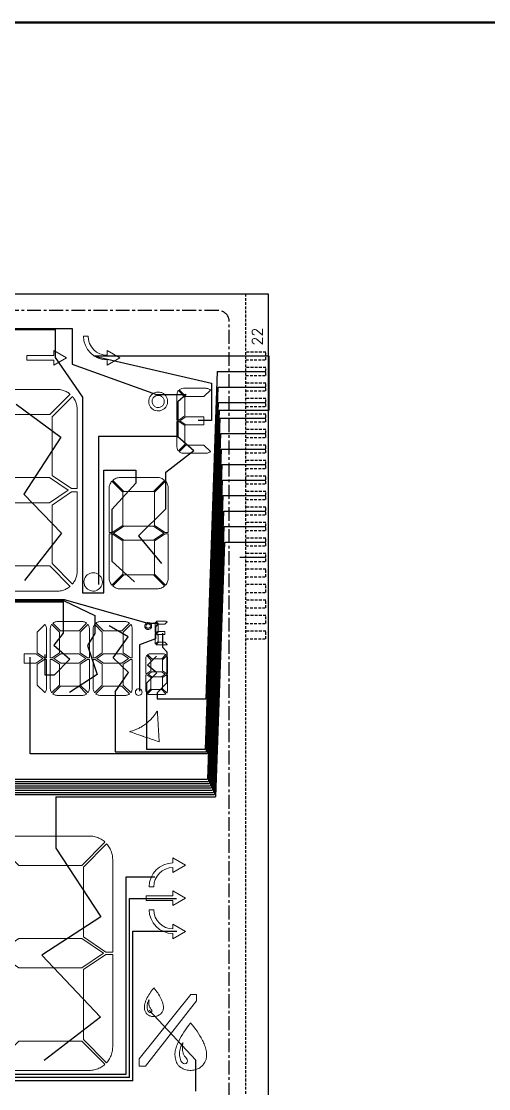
# Model space of a CAD drawing. Header units: millimetres. Extents: x 426 to 1899, y -1707 to -647.
# Drawn here: x 1018.3 to 1060.4, y -863.7 to -767.3 of the extents above; entities that cross this region are included whole.
import ezdxf
from ezdxf.enums import TextEntityAlignment as Align

# ---------------------------------------------------------------- set-up
doc = ezdxf.new("R2010")
doc.units = ezdxf.units.MM
doc.linetypes.add('CENTER', pattern=[2, 1.25, -0.25, 0.25, -0.25])
doc.linetypes.add('HIDDEN', pattern=[0.375, 0.25, -0.125])
doc.layers.add('SEG', color=42, linetype='Continuous')
doc.layers.add('SPEC', color=2, linetype='Continuous')
doc.styles.add('ROMANS', font='ROMANS.shx', dxfattribs={"bigfont": 'AllInOneBig.shx'})

msp = doc.modelspace()

# ---------------------------------------------------------------- linework, layer by layer
msp.add_lwpolyline([(1040.529, -791.931), (1040.529, -876.931), (979.529, -876.931), (979.529, -791.931)], close=True)
at = {"linetype": 'HIDDEN'}
for points in [[(1038.529, -876.931), (1038.529, -791.931)], [(1038.529, -797.891), (1040.329, -797.891), (1040.329, -797.191), (1038.529, -797.191)], [(1038.529, -799.291), (1040.329, -799.291), (1040.329, -798.591), (1038.529, -798.591)], [(1038.529, -800.691), (1040.329, -800.691), (1040.329, -799.991), (1038.529, -799.991)], [(1038.529, -802.091), (1040.329, -802.091), (1040.329, -801.391), (1038.529, -801.391)], [(1038.529, -803.491), (1040.329, -803.491), (1040.329, -802.791), (1038.529, -802.791)], [(1038.529, -804.891), (1040.329, -804.891), (1040.329, -804.191), (1038.529, -804.191)], [(1038.529, -806.291), (1040.329, -806.291), (1040.329, -805.591), (1038.529, -805.591)], [(1038.529, -807.691), (1040.329, -807.691), (1040.329, -806.991), (1038.529, -806.991)], [(1038.529, -809.091), (1040.329, -809.091), (1040.329, -808.391), (1038.529, -808.391)], [(1038.529, -810.491), (1040.329, -810.491), (1040.329, -809.791), (1038.529, -809.791)], [(1038.529, -811.891), (1040.329, -811.891), (1040.329, -811.191), (1038.529, -811.191)], [(1038.529, -813.291), (1040.329, -813.291), (1040.329, -812.591), (1038.529, -812.591)], [(1038.529, -814.691), (1040.329, -814.691), (1040.329, -813.991), (1038.529, -813.991)], [(1038.529, -816.091), (1040.329, -816.091), (1040.329, -815.391), (1038.529, -815.391)], [(1038.529, -817.491), (1040.329, -817.491), (1040.329, -816.791), (1038.529, -816.791)], [(1038.529, -818.891), (1040.329, -818.891), (1040.329, -818.191), (1038.529, -818.191)], [(1038.529, -820.291), (1040.329, -820.291), (1040.329, -819.591), (1038.529, -819.591)], [(1038.529, -821.691), (1040.329, -821.691), (1040.329, -820.991), (1038.529, -820.991)], [(1038.529, -823.091), (1040.329, -823.091), (1040.329, -822.391), (1038.529, -822.391)]]:
    msp.add_lwpolyline(points, dxfattribs=at)
at = {"linetype": 'CENTER'}
msp.add_lwpolyline([(1036.029, -793.431), (984.029, -793.431, 0.414214), (983.029, -794.431), (983.029, -874.431, 0.414214), (984.029, -875.431), (1036.029, -875.431, 0.414214), (1037.029, -874.431), (1037.029, -794.431, 0.414214)], format="xyb", close=True, dxfattribs=at)
at = {"lineweight": 9}
for points in [[(1026.017, -797.043), (1027.162, -797.704), (1026.017, -798.365), (1026.017, -797.896, -0.413408), (1023.87, -795.744), (1024.286, -795.744, 0.413108), (1026.017, -797.48)], [(1021.49, -800.554), (1015.439, -800.554, 0.027321), (1015.247, -800.564, 0.026644), (1015.058, -800.595, 0.027257), (1014.873, -800.645, 0.028011), (1014.695, -800.714, 0.025763), (1014.524, -800.803, 0.027176), (1014.364, -800.908, 0.018186), (1014.265, -800.986), (1016.105, -802.833), (1020.825, -802.833), (1022.663, -800.986, 0.017552), (1022.559, -800.904, 0.026197), (1022.399, -800.799, 0.025905), (1022.228, -800.712, 0.026126), (1022.05, -800.643, 0.025399), (1021.864, -800.593, 0.027664), (1021.675, -800.564, 0.025714)], [(1030.381, -802.471, -0.08163), (1030.131, -802.354, -0.080073), (1029.932, -802.164, -0.081617), (1029.804, -801.92, -0.150076), (1029.792, -801.416, -0.081258), (1029.908, -801.166, -0.080953), (1030.098, -800.966, -0.080872), (1030.341, -800.837, -0.151396), (1030.846, -800.825, -0.081582), (1031.095, -800.942, -0.079601), (1031.293, -801.133, -0.080008), (1031.421, -801.377, -0.136366), (1031.444, -801.841, -0.081936), (1031.34, -802.095, -0.083129), (1031.16, -802.304, -0.082707), (1030.923, -802.444, -0.082757), (1030.654, -802.502, -0.081174)], [(1032.441, -800.669, 0.056759), (1032.367, -800.781, 0.119245), (1032.303, -801.047), (1032.303, -803.344), (1032.466, -803.344), (1033.033, -802.96), (1033.033, -801.262)], [(1032.887, -800.46, 0.120216), (1032.621, -800.525, 0.056292), (1032.512, -800.599), (1033.107, -801.194), (1034.746, -801.194), (1035.324, -800.612, 0.117979), (1035.083, -800.481, 0.068779), (1034.932, -800.46)], [(1021.037, -808.325), (1022.795, -809.518), (1023.306, -809.518), (1023.306, -802.377, 0.025408), (1023.296, -802.188, 0.026465), (1023.266, -801.999, 0.027231), (1023.217, -801.814, 0.026557), (1023.148, -801.635, 0.028322), (1023.061, -801.464, 0.027489), (1022.956, -801.303, 0.019585), (1022.875, -801.199), (1021.037, -803.045)], [(1030.348, -802.129, -0.125199), (1030.149, -801.941, -0.126974), (1030.066, -801.68), (1030.065, -801.649, -0.126522), (1030.133, -801.383, -0.126162), (1030.32, -801.184, -0.126912), (1030.58, -801.1, -0.126318), (1030.848, -801.152, -0.125403), (1031.058, -801.328, -0.126197), (1031.158, -801.583), (1031.161, -801.649, -0.127495), (1031.093, -801.914, -0.126041), (1030.905, -802.113, -0.127963), (1030.645, -802.196), (1030.612, -802.197, -0.126655)], [(1032.303, -803.444), (1032.303, -805.74, 0.117321), (1032.367, -806.006, 0.057451), (1032.44, -806.118), (1033.033, -805.522), (1033.033, -803.828), (1032.467, -803.444)], [(1030.525, -808.513), (1027.184, -808.513, 0.094944), (1026.813, -808.584, 0.088795), (1026.512, -808.772), (1027.505, -809.77), (1030.203, -809.77), (1031.197, -808.772, 0.095208), (1030.874, -808.575, 0.088801)], [(1026.245, -809.167, 0.089541), (1026.182, -809.518), (1026.182, -813.492), (1026.474, -813.492), (1027.435, -812.84), (1027.435, -809.84), (1026.441, -808.844, 0.095483)], [(1030.274, -809.841), (1030.274, -812.84), (1031.234, -813.493), (1031.527, -813.493), (1031.527, -809.518, 0.089684), (1031.463, -809.167, 0.09498), (1031.267, -808.844)], [(1021.036, -811.011), (1021.036, -816.288), (1022.875, -818.135, 0.019757), (1022.957, -818.031, 0.027101), (1023.061, -817.87, 0.026667), (1023.148, -817.699, 0.025824), (1023.217, -817.52, 0.025938), (1023.266, -817.334, 0.028153), (1023.296, -817.145, 0.026876), (1023.305, -816.957), (1023.305, -809.818), (1022.795, -809.818)], [(1027.435, -817.244), (1027.435, -814.245), (1026.474, -813.593), (1026.182, -813.593), (1026.182, -817.567, 0.088634), (1026.245, -817.919, 0.095236), (1026.441, -818.241)], [(1030.273, -814.245), (1030.273, -817.244), (1031.267, -818.242, 0.094839), (1031.463, -817.919, 0.089757), (1031.527, -817.568), (1031.527, -813.593), (1031.234, -813.593)], [(1020.824, -816.501), (1016.105, -816.501), (1014.265, -818.348, 0.01891), (1014.369, -818.43, 0.026847), (1014.53, -818.535, 0.026374), (1014.701, -818.623, 0.026795), (1014.88, -818.691, 0.026623), (1015.065, -818.741, 0.027946), (1015.254, -818.77, 0.025787), (1015.439, -818.78), (1021.49, -818.78, 0.026316), (1021.682, -818.77, 0.026494), (1021.871, -818.739, 0.027008), (1022.056, -818.689, 0.025008), (1022.235, -818.62, 0.02514), (1022.405, -818.532, 0.025766), (1022.565, -818.426, 0.017949), (1022.664, -818.348)], [(1024.068, -818.424, 0.076399), (1024.246, -818.607, 0.077444), (1024.471, -818.727, 0.07804), (1024.722, -818.773, 0.077401), (1024.975, -818.741, 0.318803), (1025.572, -817.988), (1025.573, -817.944, 0.077611), (1025.534, -817.692, 0.078406), (1025.42, -817.464, 0.076189), (1025.241, -817.281, 0.077549), (1025.016, -817.161, 0.07786), (1024.766, -817.116), (1024.744, -817.116, 0.076626), (1024.492, -817.154, 0.077451), (1024.264, -817.268, 0.077099), (1024.081, -817.446, 0.15703), (1023.915, -817.922), (1023.915, -817.944, 0.077793), (1023.953, -818.196, 0.07741)], [(1030.203, -817.316), (1027.505, -817.316), (1026.512, -818.314, 0.094306), (1026.835, -818.51, 0.089513), (1027.184, -818.573), (1030.525, -818.573, 0.095674), (1030.896, -818.502, 0.089488), (1031.197, -818.314)], [(1029.978, -822.095, 0.079238), (1030.016, -822.002), (1030.024, -821.931, 0.080169), (1030.007, -821.832, 0.082396), (1029.961, -821.743), (1029.888, -821.673, 0.085015), (1029.797, -821.63), (1029.711, -821.618, 0.08031), (1029.612, -821.634, 0.082999), (1029.523, -821.682), (1029.454, -821.755, 0.081037), (1029.411, -821.846), (1029.4, -821.931, 0.16493), (1029.463, -822.12), (1029.535, -822.189, 0.083555), (1029.627, -822.232, 0.081971), (1029.727, -822.244, 0.08018), (1029.825, -822.222), (1029.912, -822.171)], [(1029.887, -822.028, 0.12679), (1029.913, -821.931), (1029.911, -821.907, 0.126096), (1029.875, -821.814), (1029.798, -821.75, 0.129416), (1029.7, -821.731, 0.130383), (1029.605, -821.761), (1029.536, -821.834, 0.12827), (1029.511, -821.931), (1029.511, -821.943, 0.12403), (1029.542, -822.038), (1029.615, -822.107, 0.126237), (1029.711, -822.132), (1029.723, -822.132, 0.12826), (1029.819, -822.101)], [(1030.368, -821.592), (1030.354, -821.614, 0.11892), (1030.33, -821.711), (1030.33, -822.53), (1030.383, -822.53), (1030.597, -822.385), (1030.597, -821.822)], [(1030.654, -821.765), (1031.224, -821.765), (1031.435, -821.552, 0.117174), (1031.348, -821.504), (1031.292, -821.497), (1030.544, -821.497, 0.11964), (1030.447, -821.52), (1030.425, -821.535)], [(1030.384, -822.61), (1030.33, -822.61), (1030.33, -823.428, 0.119356), (1030.354, -823.526), (1030.368, -823.548), (1030.597, -823.318), (1030.597, -822.755)], [(1029.525, -824.682, 0.08813), (1029.502, -824.811), (1029.502, -826.233), (1029.599, -826.233), (1029.96, -825.988), (1029.96, -824.973), (1029.576, -824.588, 0.072811)], [(1029.868, -824.443, 0.095573), (1029.732, -824.469, 0.067244), (1029.647, -824.517), (1030.031, -824.903), (1030.928, -824.903), (1031.312, -824.517, 0.073308), (1031.218, -824.466, 0.089133), (1031.091, -824.443)], [(1031.382, -824.588), (1030.999, -824.974), (1030.999, -825.988), (1031.36, -826.233), (1031.457, -826.233), (1031.457, -824.811, 0.088784), (1031.434, -824.682, 0.071034)], [(1029.502, -827.755, 0.088485), (1029.525, -827.884, 0.07408), (1029.576, -827.978), (1029.96, -827.593), (1029.96, -826.578), (1029.598, -826.333), (1029.502, -826.333)], [(1031.457, -826.333), (1031.36, -826.333), (1030.999, -826.578), (1030.999, -827.593), (1031.383, -827.978, 0.071483), (1031.434, -827.884, 0.090542), (1031.457, -827.756)], [(1030.03, -827.664), (1029.647, -828.049, 0.072025), (1029.74, -828.1, 0.091215), (1029.868, -828.124), (1031.091, -828.124, 0.095607), (1031.226, -828.097, 0.067799), (1031.312, -828.049), (1030.929, -827.664)], [(1030.278, -832.245), (1030.188, -832.211), (1030.081, -832.176), (1029.974, -832.141), (1029.784, -832.071), (1029.573, -832.002), (1029.44, -831.956, -0.012603), (1029.254, -831.894), (1029.23, -831.884), (1029.205, -831.874, 0.016454), (1029.058, -831.814), (1028.857, -831.753), (1028.657, -831.684), (1028.457, -831.614), (1028.287, -831.553), (1028.116, -831.493), (1028.059, -831.478), (1028.068, -831.46), (1028.144, -831.438), (1028.288, -831.397, 0.0165), (1028.432, -831.351, 0.016149), (1028.662, -831.252), (1028.695, -831.238), (1028.8, -831.195, 0.053239), (1028.97, -831.101), (1028.998, -831.088, 0.024882), (1029.132, -831.015), (1029.297, -830.908), (1029.461, -830.8), (1029.515, -830.757), (1029.78, -830.527, 0.01094), (1029.896, -830.422), (1029.971, -830.342, 0.010989), (1030.121, -830.175, 0.016917), (1030.234, -830.031, 0.014374), (1030.398, -829.805, 0.009566), (1030.499, -829.639), (1030.534, -829.61), (1030.546, -829.638), (1030.546, -829.687), (1030.551, -829.787), (1030.556, -829.887), (1030.561, -830), (1030.566, -830.112), (1030.569, -830.192, -0.012418), (1030.591, -830.4), (1030.602, -830.701), (1030.619, -830.906), (1030.625, -831.026), (1030.629, -831.145), (1030.636, -831.273), (1030.652, -831.479, -0.009513), (1030.657, -831.621, 0.012026), (1030.663, -831.803), (1030.684, -832.028), (1030.693, -832.142), (1030.7, -832.256), (1030.706, -832.373), (1030.693, -832.388), (1030.624, -832.372), (1030.601, -832.355)], [(1018.046, -843.546), (1015.954, -841.447, -0.023448), (1016.121, -841.311, -0.026894), (1016.307, -841.188, -0.026903), (1016.505, -841.086, -0.025381), (1016.712, -841.005, -0.025883), (1016.927, -840.946, -0.025686), (1017.147, -840.911, -0.027041), (1017.369, -840.899), (1024.397, -840.899, -0.026007), (1024.611, -840.91, -0.026162), (1024.831, -840.945, -0.027355), (1025.046, -841.003, -0.027232), (1025.254, -841.083, -0.025715), (1025.452, -841.184, -0.025796), (1025.639, -841.306, -0.025285), (1025.811, -841.447), (1023.721, -843.546)], [(1023.87, -850.006), (1025.891, -851.378), (1026.505, -851.378), (1026.505, -843.017, 0.025455), (1026.494, -842.797, 0.05314), (1026.402, -842.362, 0.026129), (1026.322, -842.154, 0.026695), (1026.221, -841.956, 0.027338), (1026.1, -841.769, 0.026097), (1025.959, -841.596), (1023.87, -843.696)], [(1029.798, -845.485), (1030.214, -845.485, -0.413108), (1031.945, -843.748), (1031.945, -844.186), (1033.091, -843.524), (1031.945, -842.863), (1031.945, -843.332, 0.41331)], [(1033.091, -849.51), (1031.945, -850.171), (1031.945, -849.702, -0.413408), (1029.798, -847.55), (1030.214, -847.55, 0.413145), (1031.945, -849.286), (1031.945, -848.849)], [(1023.869, -852.96), (1023.869, -859.27), (1025.96, -861.369, 0.027763), (1026.1, -861.196, 0.027313), (1026.221, -861.009, 0.026502), (1026.322, -860.811, 0.027952), (1026.402, -860.602, 0.026949), (1026.459, -860.387, 0.026215), (1026.493, -860.167, 0.026815), (1026.505, -859.949), (1026.505, -851.589), (1025.891, -851.589)], [(1030.381, -857.19, -0.037147), (1030.238, -857.207, -0.04056), (1030.094, -857.201, -0.039202), (1029.953, -857.174, -0.039275), (1029.817, -857.125, -0.040696), (1029.691, -857.055), (1029.626, -857.007, -0.058122), (1029.528, -856.902, -0.08982), (1029.405, -856.642, -0.032301), (1029.376, -856.501, -0.029475), (1029.364, -856.358, -0.02971), (1029.369, -856.213, -0.04035), (1029.393, -856.071), (1029.407, -856.028, -0.011381), (1029.455, -855.892, -0.011845), (1029.508, -855.757, -0.010834), (1029.568, -855.626), (1029.632, -855.497), (1029.702, -855.371), (1029.775, -855.247), (1029.853, -855.125), (1029.933, -855.005), (1030.015, -854.886), (1030.1, -854.77), (1030.187, -854.655), (1030.217, -854.617), (1030.307, -854.729), (1030.396, -854.843), (1030.482, -854.958), (1030.566, -855.076), (1030.647, -855.196), (1030.723, -855.318, -0.009798), (1030.795, -855.443, -0.00989), (1030.86, -855.572, -0.011282), (1030.919, -855.703, -0.014789), (1030.971, -855.838), (1030.997, -855.915, -0.019227), (1031.041, -856.052, -0.024299), (1031.073, -856.194, -0.033248), (1031.087, -856.337, -0.038872), (1031.082, -856.481, -0.045113), (1031.052, -856.622, -0.04854), (1030.997, -856.755, -0.043102), (1030.918, -856.875, -0.040191), (1030.82, -856.982), (1030.776, -857.021, -0.036204), (1030.653, -857.096, -0.035473), (1030.521, -857.153, -0.036405)], [(1029.61, -856.335, 0.038974), (1029.624, -856.478, 0.043739), (1029.661, -856.617, 0.055855), (1029.724, -856.747, 0.15475), (1029.828, -856.834, 0.211475), (1029.968, -856.829), (1029.992, -856.813, 0.239774), (1030.047, -856.685, 0.174707), (1029.992, -856.555), (1029.952, -856.511, -0.043741), (1029.866, -856.396, -0.057211), (1029.805, -856.265, -0.051449), (1029.774, -856.125, -0.033039), (1029.768, -855.981, -0.029018), (1029.793, -855.694), (1029.745, -855.78, 0.02601), (1029.686, -855.911, 0.030588), (1029.643, -856.049, 0.032117), (1029.617, -856.191, 0.032843)], [(1032.197, -861.128, 0.08975), (1032.401, -861.558, 0.058852), (1032.564, -861.733, 0.024086), (1032.672, -861.812, 0.040472), (1032.881, -861.929, 0.039202), (1033.106, -862.01, 0.040937), (1033.34, -862.055, 0.037461), (1033.579, -862.064, 0.038928), (1033.817, -862.037, 0.037722), (1034.048, -861.975, 0.036249), (1034.268, -861.881, 0.034797), (1034.472, -861.756), (1034.545, -861.691, 0.037544), (1034.706, -861.515, 0.045244), (1034.837, -861.314, 0.046505), (1034.929, -861.094, 0.044266), (1034.978, -860.86, 0.072707), (1034.963, -860.384, 0.026755), (1034.911, -860.15, 0.019643), (1034.839, -859.922), (1034.795, -859.794, 0.012614), (1034.709, -859.571, 0.011564), (1034.611, -859.352, 0.012046), (1034.502, -859.139, 0.010847), (1034.384, -858.931), (1034.257, -858.728), (1034.123, -858.53), (1033.984, -858.335), (1033.84, -858.144), (1033.693, -857.955), (1033.543, -857.768), (1033.495, -857.831), (1033.35, -858.022), (1033.21, -858.216), (1033.072, -858.412), (1032.94, -858.611), (1032.812, -858.813), (1032.69, -859.019), (1032.574, -859.229), (1032.467, -859.443, 0.011053), (1032.368, -859.661, 0.011915), (1032.279, -859.883, 0.011246), (1032.201, -860.109), (1032.178, -860.181, 0.041635), (1032.137, -860.416, 0.029838), (1032.129, -860.655, 0.029756), (1032.149, -860.894, 0.032894)], [(1017.369, -862.066, -0.024668), (1017.155, -862.055, -0.052549), (1016.719, -861.963, -0.026863), (1016.512, -861.884, -0.025976), (1016.314, -861.782, -0.026246), (1016.127, -861.66, -0.025381), (1015.954, -861.519), (1018.046, -859.419), (1023.721, -859.419), (1025.811, -861.519, -0.025684), (1025.645, -861.655, -0.024995), (1025.459, -861.778, -0.026758), (1025.261, -861.88, -0.028221), (1025.053, -861.96, -0.026713), (1024.839, -862.019, -0.026574), (1024.619, -862.054, -0.02617), (1024.397, -862.066)], [(1032.537, -860.618, 0.038755), (1032.56, -860.856, 0.043309), (1032.622, -861.087, 0.055605), (1032.727, -861.301, 0.157706), (1032.899, -861.446, 0.214379), (1033.132, -861.437), (1033.171, -861.411, 0.240999), (1033.262, -861.199, 0.175538), (1033.171, -860.984), (1033.105, -860.911, -0.042455), (1032.962, -860.719, -0.057014), (1032.86, -860.503, -0.052036), (1032.809, -860.27, -0.034265), (1032.799, -860.031, -0.019856), (1032.812, -859.792, -0.012459), (1032.84, -859.554, 0.017371), (1032.761, -859.697, 0.026785), (1032.663, -859.916, 0.030732), (1032.591, -860.144, 0.033819), (1032.548, -860.379, 0.034465)]]:
    msp.add_lwpolyline(points, format="xyb", close=True, dxfattribs=at)
for points in [[(1021.179, -797.498), (1018.752, -797.498), (1018.752, -797.91), (1021.179, -797.91), (1021.179, -798.365), (1022.325, -797.704), (1021.179, -797.043)], [(1020.802, -810.806), (1016.126, -810.806), (1014.447, -809.668), (1016.126, -808.529), (1020.804, -808.529), (1022.482, -809.668)], [(1030.203, -812.914), (1027.506, -812.914), (1026.579, -813.543), (1027.506, -814.172), (1030.203, -814.172), (1031.13, -813.543)], [(1019.704, -824.35), (1020.354, -824.79), (1020.535, -824.79), (1020.535, -822.198), (1020.531, -822.129), (1020.52, -822.059), (1020.502, -821.992), (1020.477, -821.926), (1020.445, -821.864), (1020.407, -821.805), (1020.389, -821.783), (1019.704, -822.471)], [(1020.864, -824.79), (1021.045, -824.79), (1021.695, -824.349), (1021.695, -822.471), (1021.01, -821.783), (1020.992, -821.805), (1020.954, -821.864), (1020.922, -821.926), (1020.897, -821.992), (1020.879, -822.06), (1020.868, -822.129), (1020.864, -822.198)], [(1023.743, -821.531), (1021.529, -821.531), (1021.459, -821.534), (1021.389, -821.546), (1021.322, -821.564), (1021.256, -821.59), (1021.194, -821.622), (1021.135, -821.66), (1021.115, -821.677), (1021.8, -822.364), (1023.471, -822.364), (1024.156, -821.677), (1024.134, -821.659), (1024.075, -821.62), (1024.013, -821.589), (1023.947, -821.563), (1023.88, -821.545), (1023.81, -821.534)], [(1023.577, -824.35), (1024.226, -824.79), (1024.407, -824.79), (1024.407, -822.198), (1024.403, -822.129), (1024.393, -822.059), (1024.374, -821.992), (1024.349, -821.926), (1024.318, -821.864), (1024.279, -821.805), (1024.261, -821.783), (1023.577, -822.471)], [(1024.737, -824.79), (1024.917, -824.79), (1025.567, -824.349), (1025.567, -822.471), (1024.882, -821.783), (1024.864, -821.805), (1024.826, -821.864), (1024.794, -821.926), (1024.769, -821.992), (1024.751, -822.06), (1024.74, -822.129), (1024.737, -822.198)], [(1027.615, -821.531), (1025.401, -821.531), (1025.331, -821.534), (1025.262, -821.546), (1025.194, -821.564), (1025.129, -821.59), (1025.066, -821.622), (1025.008, -821.66), (1024.988, -821.677), (1025.673, -822.364), (1027.343, -822.364), (1028.028, -821.677), (1028.006, -821.659), (1027.947, -821.62), (1027.885, -821.589), (1027.82, -821.563), (1027.752, -821.545), (1027.683, -821.534)], [(1027.449, -824.35), (1028.099, -824.79), (1028.279, -824.79), (1028.279, -822.198), (1028.276, -822.129), (1028.265, -822.059), (1028.247, -821.992), (1028.222, -821.926), (1028.19, -821.864), (1028.151, -821.805), (1028.134, -821.783), (1027.449, -822.471)], [(1019.583, -824.449), (1018.515, -824.449), (1018.515, -825.282), (1019.583, -825.282), (1020.197, -824.865)], [(1019.704, -825.381), (1019.704, -827.259), (1020.389, -827.947), (1020.407, -827.925), (1020.445, -827.866), (1020.477, -827.804), (1020.502, -827.738), (1020.52, -827.671), (1020.531, -827.601), (1020.534, -827.532), (1020.534, -824.94), (1020.354, -824.94)], [(1020.864, -824.94), (1020.864, -827.532), (1020.868, -827.601), (1020.879, -827.67), (1020.897, -827.738), (1020.922, -827.804), (1020.954, -827.866), (1020.992, -827.925), (1021.01, -827.947), (1021.695, -827.259), (1021.695, -825.381), (1021.045, -824.94)], [(1023.455, -825.282), (1021.816, -825.282), (1021.202, -824.865), (1021.816, -824.449), (1023.456, -824.449), (1024.07, -824.865)], [(1023.577, -825.381), (1023.577, -827.259), (1024.262, -827.947), (1024.279, -827.925), (1024.317, -827.866), (1024.35, -827.804), (1024.375, -827.738), (1024.393, -827.671), (1024.404, -827.601), (1024.407, -827.532), (1024.407, -824.94), (1024.226, -824.94)], [(1024.737, -824.94), (1024.737, -827.532), (1024.74, -827.601), (1024.751, -827.67), (1024.769, -827.738), (1024.794, -827.804), (1024.826, -827.866), (1024.864, -827.925), (1024.882, -827.947), (1025.567, -827.259), (1025.567, -825.381), (1024.917, -824.94)], [(1027.327, -825.282), (1025.688, -825.282), (1025.074, -824.865), (1025.688, -824.449), (1027.328, -824.449), (1027.942, -824.865)], [(1027.449, -825.381), (1027.449, -827.259), (1028.134, -827.947), (1028.152, -827.925), (1028.19, -827.866), (1028.222, -827.804), (1028.247, -827.738), (1028.265, -827.671), (1028.276, -827.601), (1028.279, -827.532), (1028.279, -824.94), (1028.099, -824.94)], [(1030.917, -826.053), (1030.042, -826.053), (1029.703, -826.283), (1030.042, -826.513), (1030.917, -826.513), (1031.256, -826.283)], [(1023.471, -827.365), (1021.801, -827.365), (1021.115, -828.053), (1021.137, -828.071), (1021.196, -828.11), (1021.259, -828.142), (1021.324, -828.167), (1021.392, -828.185), (1021.461, -828.196), (1021.528, -828.199), (1023.742, -828.199), (1023.813, -828.196), (1023.882, -828.185), (1023.95, -828.166), (1024.015, -828.141), (1024.077, -828.108), (1024.136, -828.07), (1024.156, -828.054)], [(1027.343, -827.365), (1025.673, -827.365), (1024.988, -828.053), (1025.01, -828.071), (1025.068, -828.11), (1025.131, -828.142), (1025.196, -828.167), (1025.264, -828.185), (1025.333, -828.196), (1025.401, -828.199), (1027.615, -828.199), (1027.685, -828.196), (1027.754, -828.185), (1027.822, -828.166), (1027.887, -828.141), (1027.95, -828.108), (1028.008, -828.07), (1028.028, -828.054)], [(1028.608, -828.069), (1028.673, -828.136), (1028.756, -828.18), (1028.847, -828.197), (1028.94, -828.185), (1029.024, -828.145), (1029.093, -828.082), (1029.139, -828.001), (1029.158, -827.91), (1029.159, -827.894), (1029.145, -827.801), (1029.103, -827.718), (1029.037, -827.651), (1028.955, -827.607), (1028.864, -827.591), (1028.855, -827.591), (1028.763, -827.605), (1028.68, -827.646), (1028.613, -827.711), (1028.569, -827.794), (1028.552, -827.885), (1028.552, -827.894), (1028.566, -827.986)], [(1029.517, -846.311), (1029.517, -846.724), (1031.945, -846.724), (1031.945, -847.179), (1033.091, -846.517), (1031.945, -845.856), (1031.945, -846.311)], [(1018.045, -850.161), (1016.096, -851.483), (1018.045, -852.806), (1023.72, -852.806), (1025.671, -851.483), (1023.72, -850.161)], [(1028.899, -861.026), (1028.899, -861.675), (1029.455, -861.675), (1034.059, -855.796), (1034.063, -855.221), (1033.573, -855.221)]]:
    msp.add_lwpolyline(points, close=True, dxfattribs=at)
at = {"color": 3, "lineweight": 9}
for points in [[(1034.745, -803.028), (1034.745, -803.76), (1033.112, -803.76), (1032.571, -803.394), (1033.112, -803.028)], [(1030.665, -822.704), (1031.224, -822.704), (1031.224, -822.436), (1030.665, -822.436), (1030.467, -822.57)]]:
    msp.add_lwpolyline(points, close=True, dxfattribs=at)
at = {"color": 1, "lineweight": 9}
for points in [[(1033.104, -805.593), (1032.511, -806.189, 0.115377), (1032.744, -806.309, 0.062659), (1032.888, -806.327), (1034.933, -806.327, 0.119414), (1035.199, -806.263, 0.064249), (1035.325, -806.175), (1034.745, -805.593)], [(1030.424, -823.606, 0.091232), (1030.491, -823.636), (1030.544, -823.643), (1031.292, -823.643, 0.119702), (1031.39, -823.619), (1031.436, -823.588), (1031.223, -823.375), (1030.654, -823.375)]]:
    msp.add_lwpolyline(points, format="xyb", close=True, dxfattribs=at)
at = {"layer": 'SEG'}
for p, q in [((983.729, -795.056), (1022.849, -795.056)), ((983.829, -795.156), (1021.307, -795.156)), ((1021.307, -795.156), (1021.307, -797.687)), ((1022.849, -795.056), (1022.849, -798.285)), ((1021.307, -797.687), (1023.784, -801.262)), ((1040.636, -797.541), (1024.863, -797.541)), ((1024.863, -797.541), (1035.432, -800.004)), ((1040.636, -802.425), (1040.636, -797.541)), ((1022.849, -798.285), (1030.453, -801.005)), ((1035.937, -798.941), (1034.904, -828.499)), ((1035.937, -798.941), (1040.329, -798.941)), ((1035.432, -800.004), (1035.432, -803.365)), ((1030.453, -801.005), (1033.149, -801.005)), ((1033.149, -801.005), (1032.379, -801.673)), ((1035.988, -800.341), (1034.845, -833.079)), ((1035.988, -800.341), (1040.329, -800.341)), ((1017.784, -801.882), (1021.831, -804.877)), ((1023.784, -801.262), (1023.784, -818.935)), ((1032.379, -801.673), (1032.379, -804.81)), ((1036.039, -801.741), (1034.938, -833.279)), ((1036.039, -801.741), (1040.329, -801.741)), ((1036.115, -802.425), (1035.031, -833.479)), ((1036.115, -802.425), (1040.636, -802.425)), ((1035.432, -803.365), (1034.21, -803.365)), ((1036.19, -803.141), (1035.051, -835.76)), ((1036.19, -803.141), (1040.329, -803.141)), ((1021.831, -804.877), (1018.481, -810.012)), ((1032.379, -804.81), (1025.225, -804.81)), ((1025.225, -804.81), (1025.225, -818.168)), ((1032.379, -804.81), (1033.84, -806.063)), ((1036.241, -804.541), (1035.144, -835.96)), ((1036.241, -804.541), (1040.329, -804.541)), ((1031.312, -808.019), (1033.84, -806.063)), ((1036.293, -805.941), (1035.237, -836.16)), ((1036.293, -805.941), (1040.329, -805.941)), ((1036.344, -807.341), (1035.33, -836.36)), ((1036.344, -807.341), (1040.329, -807.341)), ((1025.696, -818.935), (1025.696, -807.844)), ((1025.696, -807.844), (1028.597, -807.844)), ((1028.597, -807.844), (1028.597, -809.027)), ((1031.312, -811.351), (1031.312, -808.019)), ((1036.395, -808.741), (1035.423, -836.56)), ((1036.395, -808.741), (1040.329, -808.741)), ((1028.597, -809.027), (1026.42, -811.405)), ((1018.481, -810.012), (1021.892, -813.528)), ((1036.446, -810.141), (1035.517, -836.76)), ((1036.446, -810.141), (1040.329, -810.141)), ((1026.42, -811.405), (1026.42, -816.084)), ((1031.312, -811.351), (1028.821, -813.781)), ((1036.497, -811.541), (1035.61, -836.96)), ((1036.497, -811.541), (1040.329, -811.541)), ((1021.892, -813.528), (1018.548, -817.804)), ((1036.548, -812.941), (1035.703, -837.16)), ((1036.548, -812.941), (1040.329, -812.941)), ((1028.821, -813.781), (1030.907, -816.279)), ((1036.6, -814.341), (1035.796, -837.36)), ((1036.6, -814.341), (1040.329, -814.341)), ((1026.42, -816.084), (1028.465, -817.925)), ((1040.329, -815.741), (1037.993, -815.741)), ((1023.784, -818.935), (1025.696, -818.935)), ((985.293, -819.746), (1022.038, -819.746)), ((985.393, -819.646), (1022.112, -819.646)), ((985.493, -819.546), (1022.126, -819.546)), ((1022.038, -819.746), (1022.038, -822.582)), ((1022.112, -819.646), (1024.909, -820.965)), ((1022.126, -819.546), (1029.667, -821.678)), ((1024.909, -820.965), (1024.909, -822.619)), ((1027.911, -822.92), (1026.203, -821.9)), ((1029.667, -821.678), (1030.603, -821.678)), ((1030.603, -821.678), (1030.358, -822.007)), ((1030.358, -822.007), (1030.358, -823.1)), ((1022.038, -822.582), (1021.205, -823.666)), ((1024.909, -822.619), (1024.238, -823.68)), ((1026.563, -824.801), (1027.911, -822.92)), ((1030.358, -823.1), (1028.929, -823.616)), ((1031.031, -823.876), (1031.031, -822.565)), ((1021.205, -823.666), (1022.639, -824.919)), ((1024.238, -823.68), (1025.107, -826.318)), ((1028.929, -823.616), (1028.929, -827.8)), ((1031.422, -824.277), (1031.031, -823.876)), ((1019.064, -833.479), (1019.064, -824.75)), ((1020.411, -826.366), (1020.411, -824.5)), ((1022.639, -824.919), (1021.231, -826.366)), ((1027.925, -826.134), (1026.563, -824.801)), ((1029.655, -825.465), (1030.462, -824.659)), ((1031.422, -827.028), (1031.422, -824.277)), ((1026.742, -827.885), (1027.925, -826.134)), ((1030.484, -826.163), (1029.655, -825.465)), ((1021.231, -826.366), (1020.411, -826.366)), ((1025.107, -826.318), (1022.622, -827.949)), ((1029.597, -827.061), (1030.484, -826.163)), ((1029.597, -833.079), (1029.597, -827.061)), ((1030.522, -827.972), (1031.422, -827.028)), ((1026.742, -827.885), (1026.742, -833.279)), ((1030.522, -827.972), (1030.522, -828.499)), ((1030.522, -828.499), (1034.904, -828.499)), ((1035.031, -833.479), (1019.064, -833.479)), ((1026.742, -833.279), (1034.938, -833.279)), ((1034.845, -833.079), (1029.597, -833.079)), ((990.238, -835.76), (1035.051, -835.76)), ((990.338, -835.96), (1035.144, -835.96)), ((990.438, -836.16), (1035.237, -836.16)), ((990.538, -836.36), (1035.33, -836.36)), ((991.507, -836.56), (1035.423, -836.56)), ((994.258, -836.76), (1035.517, -836.76)), ((1008.772, -836.96), (1035.61, -836.96)), ((1013.808, -837.16), (1035.703, -837.16)), ((1021.37, -837.36), (1021.37, -841.996)), ((1021.37, -837.36), (1035.796, -837.36)), ((1021.37, -841.996), (1025.451, -848.194)), ((1027.736, -862.405), (1027.736, -844.578)), ((1027.736, -844.578), (1030.314, -844.578)), ((1028.036, -862.705), (1028.036, -846.529)), ((1028.036, -846.529), (1032.269, -846.529)), ((1025.451, -848.194), (1020.123, -851.668)), ((1028.336, -863.005), (1028.336, -849.505)), ((1028.336, -849.505), (1032.298, -849.505)), ((1020.123, -851.668), (1025.391, -857.267)), ((1034.004, -861.151), (1029.786, -856.616)), ((1025.391, -857.267), (1020.313, -861.177)), ((1034.004, -863.948), (1034.004, -861.151)), ((1028.036, -862.705), (1000.569, -862.705)), ((1015.759, -862.405), (1027.736, -862.405)), ((1028.336, -863.005), (1000.189, -863.005))]:
    msp.add_line(p, q, dxfattribs=at)
at = {"layer": 'SPEC', "lineweight": 30, "const_width": 0.209}
msp.add_lwpolyline([(955.352, -923.992), (955.352, -767.419), (1165.528, -767.419), (1165.528, -923.992)], close=True, dxfattribs=at)

# ---------------------------------------------------------------- texts
at = {"style": 'ROMANS'}
msp.add_text('22', height=0.9457, rotation=90, dxfattribs=at).set_placement((1039.562, -795.788), align=Align.MIDDLE)

doc.saveas('drawing.dxf')
